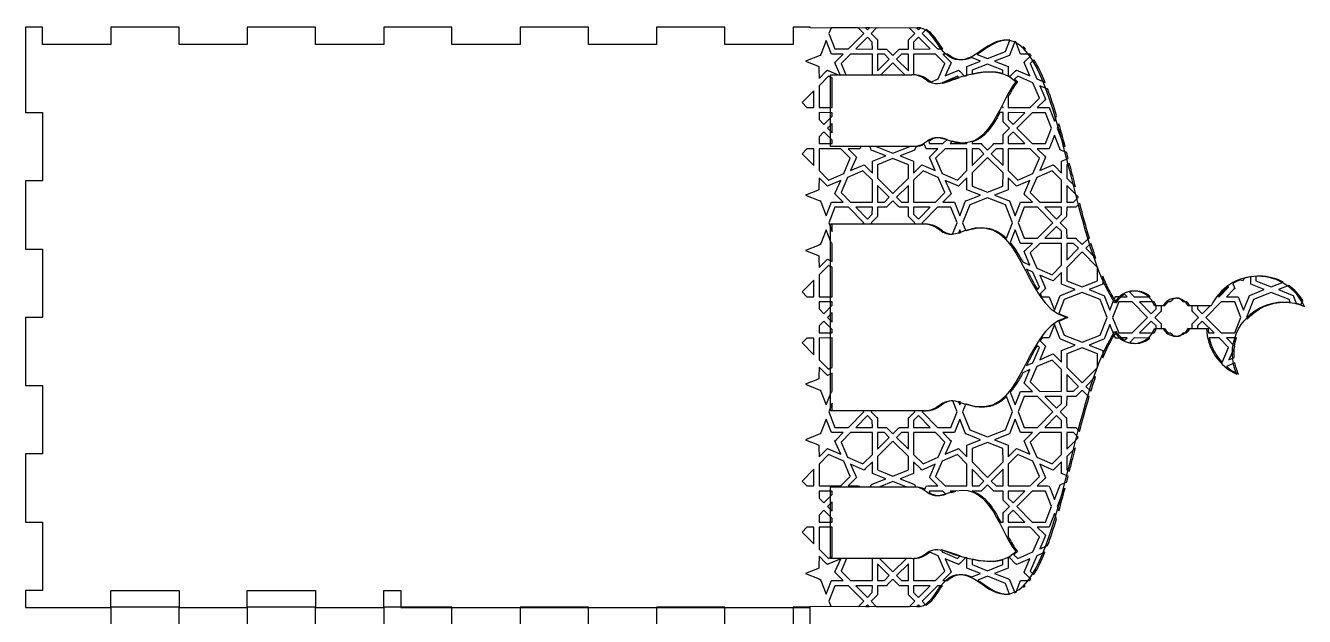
# Model space of a CAD drawing. Extents: x 0 to 1063, y 369 to 1702.
# Drawn here: x 0 to 1063, y 1211 to 1702 of the extents above; entities that cross this region are included whole.
import ezdxf

# ---------------------------------------------------------------- set-up
doc = ezdxf.new("R2010")
doc.units = 0
doc.layers.add('K0108_Printing', color=7, linetype='CONTINUOUS')

msp = doc.modelspace()

# ---------------------------------------------------------------- linework, layer by layer
at = {"layer": 'K0108_Printing', "color": 1}
for points in [[(740.331281, 1700.082057), (652.093284, 1700.186057), (652.093284, 1700.665057), (637.920284, 1700.665057), (637.920284, 1686.492058), (581.227285, 1686.492058), (581.227285, 1700.665057), (524.534287, 1700.665057), (524.534287, 1686.492058), (467.841288, 1686.492058), (467.841288, 1700.665057), (411.14829, 1700.665057), (411.14829, 1686.492058), (354.455291, 1686.492058), (354.455291, 1700.665057), (297.763293, 1700.665057), (297.763293, 1686.492058), (241.070294, 1686.492058), (241.070294, 1700.665057), (184.377295, 1700.665057), (184.377295, 1686.492058), (127.684297, 1686.492058), (127.684297, 1700.665057), (70.991298, 1700.665057), (70.991298, 1686.492058), (14.2983, 1686.492058), (14.2983, 1700.665057), (0.1253, 1700.665057), (0.1253, 1629.799059), (14.2983, 1629.799059), (14.2983, 1573.106061), (0.1253, 1573.106061), (0.1253, 1516.413062), (14.2983, 1516.413062), (14.2983, 1459.720064), (0.1253, 1459.720064), (0.1253, 1403.027065), (14.2983, 1403.027065), (14.2983, 1346.334066), (0.1253, 1346.334066), (0.1253, 1289.641068), (14.2983, 1289.641068), (14.2983, 1232.948069), (0.1253, 1232.948069), (0.1253, 1218.77507), (70.991298, 1218.77507), (70.991298, 1232.948069), (127.684297, 1232.948069), (127.684297, 1218.77507), (184.377295, 1218.77507), (184.377295, 1232.948069), (241.070294, 1232.948069), (241.070294, 1218.77507), (297.763293, 1218.77507), (297.763293, 1232.948069), (311.936292, 1232.948069), (311.936292, 1218.77507)], [(736.476282, 1601.72106), (669.148283, 1601.72106), (669.148283, 1661.319058), (736.476282, 1661.319058)], [(745.771281, 1381.955065), (669.148283, 1381.955065), (669.148283, 1537.502062), (745.771281, 1537.502062)], [(945.327276, 1469.256063), (938.210277, 1469.256063)], [(985.444275, 1469.256063), (966.310276, 1469.256063)], [(864.664278, 1459.994064), (864.664278, 1459.298064)], [(938.216277, 1450.450064), (945.319276, 1450.450064)], [(966.319276, 1450.450064), (981.521275, 1450.450064)], [(736.476282, 1259.313069), (669.148283, 1259.313069), (669.148283, 1318.911067), (736.476282, 1318.911067)], [(127.683997, 1204.89997), (127.683997, 1219.07297), (70.990998, 1219.07297), (70.990998, 1204.89997)], [(241.069994, 1204.89997), (241.069994, 1219.07297), (184.376995, 1219.07297), (184.376995, 1204.89997)], [(354.455991, 1204.89997), (354.455991, 1219.07297), (297.762993, 1219.07297), (297.762993, 1204.89997)], [(311.936292, 1218.77507), (652.093284, 1218.77507), (652.093284, 1219.71907), (741.756281, 1219.46907)], [(467.841988, 1204.89997), (467.841988, 1219.07297), (411.14899, 1219.07297), (411.14899, 1204.89997)], [(581.226985, 1204.89997), (581.226985, 1219.07297), (524.533987, 1219.07297), (524.533987, 1204.89997)], [(652.093984, 1204.89997), (652.093984, 1219.07297), (637.919984, 1219.07297), (637.919984, 1204.89997)]]:
    msp.add_lwpolyline(points, dxfattribs=at)
at = {"layer": 'K0108_Printing', "color": 4}
for points in [[(672.743283, 1682.698358), (683.891283, 1682.682358), (696.679283, 1695.512358), (692.066283, 1700.141357), (669.519283, 1700.167357), (667.679283, 1695.512358)], [(703.783882, 1682.652158), (703.774882, 1688.400158), (699.715883, 1692.470158), (689.948883, 1682.673158)], [(701.285482, 1700.129957), (698.143483, 1700.133957), (699.715483, 1698.555958)], [(707.440682, 1690.806458), (708.064682, 1690.182458), (708.064682, 1689.290458), (708.075682, 1682.647458), (714.716682, 1682.636458), (715.608682, 1682.636458), (716.232682, 1682.014458), (720.940682, 1677.320458), (725.648682, 1682.014458), (726.268682, 1682.636458), (727.159682, 1682.636458), (733.805682, 1682.647458), (733.816682, 1689.290458), (733.816682, 1690.182458), (734.440682, 1690.806458), (739.132682, 1695.512458), (734.569682, 1700.090457), (707.343682, 1700.122457), (702.748682, 1695.512458)], [(742.164981, 1692.470658), (738.106982, 1688.400658), (738.096982, 1682.652658), (751.932981, 1682.673658)], [(673.275483, 1670.120458), (672.697483, 1671.456458), (673.723483, 1672.485458), (679.617483, 1678.397458), (671.274483, 1678.408458), (669.808483, 1678.411458), (669.271483, 1679.765458), (665.361483, 1689.655458), (660.845483, 1678.221458), (660.498483, 1677.352458), (659.634484, 1677.010458), (648.202484, 1672.491458), (658.090484, 1668.583458), (659.444484, 1668.049458), (659.444484, 1666.579458), (659.458484, 1658.238459), (665.370483, 1664.131458), (666.401483, 1665.158458), (667.732483, 1664.580458), (675.254483, 1661.318458), (677.089483, 1661.318458)], [(703.786282, 1678.362758), (685.675283, 1678.387758), (677.791283, 1670.482758), (681.765283, 1661.318758), (703.812282, 1661.318758)], [(717.896982, 1674.287958), (713.823982, 1678.345958), (708.078982, 1678.355958), (708.101982, 1664.519958)], [(720.940382, 1671.255158), (710.975382, 1661.319158), (730.907382, 1661.319158)], [(733.779982, 1664.520358), (733.797982, 1678.355358), (728.052982, 1678.346358), (723.984982, 1674.288358)], [(667.372283, 1660.061858), (659.465284, 1652.177859), (659.493284, 1634.066859), (670.528283, 1634.049859), (670.528283, 1658.693859)], [(775.831381, 1658.743759)], [(812.35748, 1662.548558)], [(645.387284, 1638.139259), (649.455284, 1634.081259), (655.201284, 1634.073259), (655.182284, 1647.906259)], [(750.155081, 1657.095759)], [(816.67878, 1642.906559)], [(659.500384, 1629.774859), (659.509384, 1624.028859), (663.567383, 1619.95686), (670.528383, 1626.937859), (670.528383, 1629.757859)], [(816.69438, 1629.774859), (816.70438, 1624.028859), (820.762379, 1619.95686), (830.530379, 1629.753859)], [(847.734879, 1604.10096), (852.798879, 1616.91496), (847.734879, 1629.727959), (836.587879, 1629.744959), (823.799879, 1616.91496), (836.587879, 1604.08496)], [(666.604683, 1616.91476), (670.527683, 1612.97876), (670.527683, 1620.850759)], [(663.567583, 1613.87326), (659.509584, 1609.80126), (659.500584, 1604.05526), (670.527583, 1604.07126), (670.527583, 1606.89126)], [(750.625681, 1605.91026)], [(770.481581, 1606.01726)], [(786.67118, 1605.36326)], [(820.762479, 1613.87326), (816.70348, 1609.80126), (816.69448, 1604.05526), (830.529479, 1604.07526)], [(649.455284, 1599.74896), (645.387284, 1595.69096), (655.182284, 1585.92296), (655.201284, 1599.75596)], [(680.012183, 1579.245461), (685.488183, 1591.88546), (677.609183, 1599.79046), (659.493184, 1599.76546), (659.465184, 1581.65146), (667.372183, 1573.767461)], [(694.012383, 1601.16576), (693.475383, 1599.81376), (692.006383, 1599.81176), (683.666383, 1599.79976), (689.560383, 1593.88776), (690.586383, 1592.85876), (690.008383, 1591.52276), (685.765383, 1581.74176), (695.546383, 1585.98076), (696.887383, 1586.55876), (697.913383, 1585.53476), (703.826382, 1579.640761), (703.839382, 1587.98176), (703.839382, 1589.44976), (705.194382, 1589.98376), (715.081382, 1593.89476), (703.650382, 1598.41276), (702.780382, 1598.75476), (702.438382, 1599.62376), (701.609382, 1601.72076), (694.231383, 1601.72076)], [(720.940382, 1596.21036), (734.888382, 1601.72136), (706.993382, 1601.72136)], [(774.509381, 1573.767861), (782.41138, 1581.64686), (782.38338, 1599.76486), (764.272381, 1599.78986), (756.393381, 1591.88586), (761.868381, 1579.245861)], [(796.49438, 1595.69056), (792.42638, 1599.74856), (786.68038, 1599.75556), (786.69938, 1585.92356)], [(812.37738, 1585.92306), (812.40038, 1599.75606), (806.65038, 1599.74906), (802.58238, 1595.69006)], [(824.567079, 1573.767861), (837.207079, 1579.245861), (842.683079, 1591.88586), (834.803079, 1599.78986), (816.69208, 1599.76486), (816.66508, 1581.64686)], [(720.940382, 1562.574161), (733.770382, 1575.367161), (733.757382, 1586.51416), (720.940382, 1591.57816), (708.124382, 1586.51416), (708.108382, 1575.369161)], [(812.35438, 1568.717461), (812.36738, 1579.867461), (799.53738, 1592.65746), (786.71038, 1579.867461), (786.72738, 1568.717461), (799.53738, 1563.653461)], [(669.807983, 1555.418561), (671.273983, 1555.420561), (679.617983, 1555.432561), (673.722983, 1561.344561), (672.696983, 1562.373561), (673.274983, 1563.709561), (677.513983, 1573.490561), (667.732983, 1569.249561), (666.401983, 1568.671561), (665.370983, 1569.697561), (659.457984, 1575.591561), (659.444984, 1567.249561), (659.444984, 1565.782561), (658.089984, 1565.246561), (648.201984, 1561.337561), (659.633984, 1556.819561), (660.498983, 1556.474561), (660.844983, 1555.607561), (665.360983, 1544.174561), (669.271983, 1554.064561)], [(677.791283, 1563.346161), (685.675283, 1555.441161), (703.786282, 1555.467161), (703.814282, 1573.585161), (695.912283, 1581.46416), (683.271283, 1575.984161)], [(738.090582, 1555.467161), (756.206581, 1555.441161), (764.085581, 1563.346161), (758.609581, 1575.984161), (745.969581, 1581.46416), (738.067582, 1573.585161)], [(781.03608, 1555.607861), (781.37808, 1556.474861), (782.24808, 1556.819861), (793.67908, 1561.337861), (783.79208, 1565.245861), (782.43708, 1565.781861), (782.43708, 1567.249861), (782.42308, 1575.591861), (776.511081, 1569.697861), (775.484081, 1568.670861), (774.149081, 1569.248861), (764.367081, 1573.489861), (768.606081, 1563.708861), (769.184081, 1562.373861), (768.158081, 1561.344861), (762.264081, 1555.432861), (770.608081, 1555.420861), (772.073081, 1555.418861), (772.609081, 1554.063861), (776.515081, 1544.173861)], [(829.891979, 1562.373361), (830.469979, 1563.709361), (834.712979, 1573.490361), (824.931979, 1569.249361), (823.595979, 1568.671361), (822.564979, 1569.697361), (816.65298, 1575.591361), (816.63898, 1567.250361), (816.63898, 1565.782361), (815.28498, 1565.246361), (805.39698, 1561.337361), (816.82898, 1556.819361), (817.69798, 1556.475361), (818.03998, 1555.607361), (822.560979, 1544.174361), (826.466979, 1554.064361), (827.002979, 1555.418361), (828.472979, 1555.421361), (836.811979, 1555.432361), (830.917979, 1561.344361)], [(834.990779, 1563.346161), (842.869779, 1555.441161), (860.985778, 1555.467161), (861.013778, 1573.580161), (853.106779, 1581.46416), (840.465779, 1575.984161)], [(708.078582, 1555.476261), (713.824582, 1555.483261), (717.896582, 1559.542261), (708.101582, 1569.309261)], [(733.798282, 1555.476261), (733.780282, 1569.309261), (723.984282, 1559.542261), (728.052282, 1555.483261)], [(739.135082, 1538.317262), (734.441082, 1543.025261), (733.817082, 1543.647261), (733.817082, 1544.539261), (733.805082, 1551.184261), (727.160082, 1551.193261), (726.268082, 1551.193261), (725.649082, 1551.815261), (720.940082, 1556.512261), (716.233082, 1551.815261), (715.608082, 1551.193261), (714.717082, 1551.193261), (708.076082, 1551.184261), (708.064082, 1544.539261), (708.064082, 1543.647261), (707.441082, 1543.025261), (702.747082, 1538.317262), (703.559082, 1537.502262), (738.322082, 1537.502262)], [(695.868383, 1537.501962), (696.681383, 1538.316962), (683.888383, 1551.146961), (672.743383, 1551.130961), (667.679383, 1538.314962), (670.527383, 1531.107962), (670.527383, 1537.501962)], [(703.775082, 1545.431461), (703.784082, 1551.177461), (689.949083, 1551.156461), (699.716083, 1541.359461)], [(742.164981, 1541.359061), (751.932981, 1551.156061), (738.096982, 1551.177061), (738.106982, 1545.431061)], [(829.937979, 1551.131061), (824.873979, 1538.315062), (829.937979, 1525.504062), (841.085979, 1525.488062), (853.877979, 1538.317062), (841.082979, 1551.147061)], [(856.910579, 1541.359061), (860.968578, 1545.431061), (860.978578, 1551.177061), (847.143579, 1551.156061)], [(669.807983, 1521.216062), (669.271983, 1522.568062), (665.360983, 1532.458062), (660.844983, 1521.027062), (660.498983, 1520.158062), (659.633984, 1519.816062), (648.197984, 1515.295062), (658.089984, 1511.386062), (659.444984, 1510.852062), (659.444984, 1509.385062), (659.457984, 1501.041062), (665.370983, 1506.937062), (666.401983, 1507.961062), (667.732983, 1507.383062), (670.527983, 1506.172062), (670.527983, 1521.215062)], [(761.148781, 1532.301262)], [(860.978578, 1525.457362), (860.968578, 1531.203362), (856.910579, 1535.273362), (847.143579, 1525.478362)], [(815.14468, 1525.414762)], [(840.465979, 1500.648062), (853.106979, 1495.170063), (861.013978, 1503.054062), (860.985978, 1521.165062), (842.869979, 1521.193062), (834.990979, 1513.288062)], [(875.095778, 1517.090762), (871.023778, 1521.151762), (865.277778, 1521.158762), (865.296778, 1507.322762)], [(865.324278, 1490.120063), (878.137278, 1485.054063), (890.951278, 1490.118063), (890.965278, 1501.267062), (878.135278, 1514.060062), (865.307278, 1501.270062)], [(667.372283, 1502.864662), (659.465284, 1494.980663), (659.493284, 1476.869663), (670.528283, 1476.854663), (670.528283, 1501.496662)], [(645.387284, 1480.944563), (649.455284, 1476.885563), (655.201284, 1476.876563), (655.182284, 1490.711563)], [(659.500384, 1472.579763), (659.509384, 1466.831763), (663.567383, 1462.761763), (670.527383, 1469.741763), (670.527383, 1472.561763)], [(908.535477, 1446.903764), (919.683477, 1446.885764), (932.478477, 1459.717764), (919.683477, 1472.549763), (908.535477, 1472.531763), (903.471477, 1459.717764)], [(977.961576, 1462.761763), (984.437575, 1469.256763), (973.896576, 1469.256763), (973.898576, 1466.831763)], [(993.782475, 1446.885464), (1004.929475, 1446.903464), (1009.998475, 1459.717464), (1004.929475, 1472.531463), (993.782475, 1472.549463), (980.991475, 1459.717464)], [(663.567583, 1456.676064), (659.509584, 1452.603064), (659.500584, 1446.858064), (670.527583, 1446.872064), (670.527583, 1449.692064)], [(666.602283, 1459.717464), (670.528283, 1455.779464), (670.528283, 1463.655463)], [(649.455284, 1442.554164), (645.387284, 1438.491164), (655.182284, 1428.723164), (655.201284, 1442.559164)], [(659.493284, 1442.567664), (659.465284, 1424.451664), (667.372283, 1416.570665), (670.528283, 1417.938665), (670.528283, 1442.581664)], [(1004.657275, 1434.925264)], [(853.106779, 1424.267264), (840.465779, 1418.789265), (834.990779, 1406.151265), (842.869779, 1398.242265), (860.985778, 1398.270265), (861.013778, 1416.381265)], [(865.307578, 1418.165265), (878.135578, 1405.379265), (890.965578, 1418.170265), (890.951578, 1429.315264), (878.137578, 1434.381264), (865.324578, 1429.315264)], [(667.732683, 1412.054565), (666.401683, 1411.472565), (665.370683, 1412.498565), (659.458684, 1418.396565), (659.444684, 1410.053565), (659.444684, 1408.583565), (658.089684, 1408.050565), (648.197684, 1404.140565), (659.633684, 1399.624565), (660.498683, 1399.277565), (660.845683, 1398.408565), (665.361683, 1386.976565), (669.271683, 1396.869565), (669.807683, 1398.219565), (670.527683, 1398.221565), (670.527683, 1413.265565)], [(865.277278, 1398.279465), (871.023278, 1398.283465), (875.095278, 1402.346465), (865.296278, 1412.114465)], [(1008.054875, 1412.562465)], [(829.937979, 1393.933765), (824.873979, 1381.120765), (829.937979, 1368.306766), (841.085979, 1368.287766), (853.880979, 1381.120765), (841.085979, 1393.947765)], [(856.910579, 1384.161565), (860.968578, 1388.234565), (860.978578, 1393.979565), (847.143579, 1393.956565)], [(683.890883, 1368.288166), (696.680883, 1381.120165), (695.848883, 1381.955165), (670.527883, 1381.955165), (670.527883, 1388.328165), (667.679883, 1381.120165), (672.742883, 1368.306166)], [(702.746582, 1381.120565), (707.440582, 1376.414566), (708.064582, 1375.790566), (708.064582, 1374.898566), (708.076582, 1368.250566), (714.716582, 1368.241566), (715.608582, 1368.241566), (716.232582, 1367.617566), (720.940582, 1362.925566), (725.648582, 1367.617566), (726.268582, 1368.241566), (727.160582, 1368.241566), (733.805582, 1368.250566), (733.816582, 1374.898566), (733.816582, 1375.790566), (734.440582, 1376.414566), (739.134582, 1381.120565), (738.302582, 1381.954565), (703.578582, 1381.954565)], [(761.148781, 1386.737265)], [(782.06118, 1387.573965)], [(666.401883, 1350.763966), (667.732883, 1350.185966), (677.514883, 1345.946966), (673.275883, 1355.727966), (672.696883, 1357.063966), (673.722883, 1358.089966), (679.617883, 1364.002966), (671.273883, 1364.015966), (669.807883, 1364.015966), (669.271883, 1365.370966), (665.361883, 1375.263966), (660.845883, 1363.826966), (660.498883, 1362.957966), (659.633884, 1362.615966), (648.202884, 1358.099966), (658.089884, 1354.188966), (659.444884, 1353.652966), (659.444884, 1352.187966), (659.457884, 1343.842966), (665.370883, 1349.741966)], [(689.949183, 1368.278666), (703.784182, 1368.260666), (703.775182, 1374.005666), (699.716183, 1378.078666)], [(738.106482, 1374.005966), (738.096482, 1368.259966), (751.932481, 1368.278966), (742.164481, 1378.078966)], [(762.263981, 1364.002866), (768.157981, 1358.089866), (769.183981, 1357.063866), (768.605981, 1355.728866), (764.366981, 1345.946866), (774.148981, 1350.185866), (775.484981, 1350.763866), (776.510981, 1349.741866), (782.42298, 1343.843866), (782.43698, 1352.187866), (782.43698, 1353.652866), (783.79198, 1354.188866), (793.67898, 1358.099866), (782.24798, 1362.616866), (781.37798, 1362.958866), (781.03598, 1363.826866), (776.514981, 1375.263866), (772.608981, 1365.370866), (772.072981, 1364.016866), (770.607981, 1364.016866)], [(818.03958, 1363.827066), (817.69758, 1362.958066), (816.82858, 1362.616066), (805.39758, 1358.100066), (815.28458, 1354.189066), (816.63958, 1353.653066), (816.63958, 1352.188066), (816.65258, 1343.843066), (822.564579, 1349.742066), (823.595579, 1350.764066), (824.932579, 1350.186066), (834.713579, 1345.947066), (830.470579, 1355.728066), (829.891579, 1357.064066), (830.917579, 1358.090066), (836.811579, 1364.003066), (828.472579, 1364.016066), (827.002579, 1364.016066), (826.466579, 1365.371066), (822.560579, 1375.263066)], [(860.978578, 1368.260366), (860.968578, 1374.006366), (856.910579, 1378.078366), (847.143579, 1368.278366)], [(703.786282, 1363.970266), (685.675283, 1363.993266), (677.791283, 1356.089266), (683.273283, 1343.450266), (695.912283, 1337.973267), (703.814282, 1345.849266)], [(708.078582, 1363.961466), (708.101582, 1350.126466), (717.896582, 1359.893466), (713.824582, 1363.951466)], [(733.798282, 1363.961466), (728.052282, 1363.951466), (723.984282, 1359.893466), (733.780282, 1350.126466)], [(764.085581, 1356.088866), (756.206581, 1363.993866), (738.090582, 1363.969866), (738.067582, 1345.849866), (745.969581, 1337.972867), (758.607581, 1343.450866)], [(840.468379, 1343.450566), (853.106379, 1337.972567), (861.013378, 1345.854566), (860.985378, 1363.970566), (842.870379, 1363.993566), (834.990379, 1356.088566)], [(720.940382, 1356.861266), (708.108382, 1344.065266), (708.124382, 1332.921267), (720.940382, 1327.858267), (733.757382, 1332.921267), (733.770382, 1344.070266)], [(786.71018, 1339.567967), (799.53818, 1326.777967), (812.36818, 1339.572967), (812.35418, 1350.717966), (799.53818, 1355.783966), (786.72718, 1350.717966)], [(680.012183, 1340.187566), (667.372183, 1345.669566), (659.465184, 1337.783567), (659.493184, 1319.672567), (677.609183, 1319.644567), (685.488183, 1327.549567)], [(702.438682, 1319.810967), (702.780682, 1320.679967), (703.649682, 1321.021967), (715.081682, 1325.542967), (705.194682, 1329.453967), (703.839682, 1329.985967), (703.839682, 1331.454967), (703.825682, 1339.794967), (697.913683, 1333.900967), (696.886683, 1332.873967), (695.546683, 1333.456967), (685.764683, 1337.695967), (690.008683, 1327.913967), (690.586683, 1326.578967), (689.559683, 1325.547967), (683.666683, 1319.634967), (692.006683, 1319.625967), (693.475683, 1319.621967), (693.757683, 1318.910967), (702.082682, 1318.910967)], [(774.509381, 1345.669866), (761.868381, 1340.187866), (756.393381, 1327.548867), (764.272381, 1319.644867), (782.38338, 1319.672867), (782.41138, 1337.788867)], [(824.567079, 1345.669866), (816.66508, 1337.788867), (816.69208, 1319.672867), (834.803079, 1319.644867), (842.683079, 1327.548867), (837.207079, 1340.187866)], [(645.387284, 1323.745367), (649.455284, 1319.686367), (655.201284, 1319.682367), (655.182284, 1333.512367)], [(786.69898, 1333.512067), (786.68098, 1319.682067), (792.42598, 1319.686067), (796.49398, 1323.745067)], [(802.58198, 1323.745367), (806.64998, 1319.686367), (812.39998, 1319.682367), (812.37698, 1333.512367)], [(720.940382, 1323.227467), (710.020382, 1318.910467), (731.860382, 1318.910467)], [(659.500384, 1315.382667), (659.509384, 1309.636667), (663.567383, 1305.564667), (670.528383, 1312.544667), (670.528383, 1315.364667)], [(764.982281, 1312.848767)], [(820.762479, 1305.564267), (830.529479, 1315.359267), (816.69448, 1315.382267), (816.70348, 1309.637267)], [(836.588179, 1289.690768), (847.735179, 1289.708768), (852.799179, 1302.522767), (847.735179, 1315.336767), (836.588179, 1315.349767), (823.797179, 1302.522767)], [(663.567583, 1299.481268), (659.509584, 1295.408268), (659.500584, 1289.663268), (670.527583, 1289.677268), (670.527583, 1292.497268)], [(666.602283, 1302.522267), (670.528283, 1298.584268), (670.528283, 1306.459267)], [(816.70388, 1295.408568), (816.69388, 1289.662568), (830.529879, 1289.681568), (820.762879, 1299.481568)], [(810.45808, 1289.650868)], [(649.455284, 1285.354668), (645.387284, 1281.296668), (655.182284, 1271.528668), (655.201284, 1285.363668)], [(659.493284, 1285.368168), (659.465284, 1267.257168), (667.372283, 1259.376169), (670.528283, 1260.743168), (670.528283, 1285.385168)], [(761.152281, 1266.511568)], [(669.807983, 1241.024269), (671.273983, 1241.024269), (679.617983, 1241.038269), (673.722983, 1246.950269), (672.696983, 1247.981269), (673.274983, 1249.317269), (677.513983, 1259.098269), (667.732983, 1254.855269), (666.401983, 1254.276269), (665.370983, 1255.303269), (659.457984, 1261.197268), (659.444984, 1252.857269), (659.444984, 1251.388269), (658.089984, 1250.851269), (648.201984, 1246.945269), (659.633984, 1242.425269), (660.498983, 1242.083269), (660.844983, 1241.213269), (665.360983, 1229.782269), (669.271983, 1239.669269)], [(677.791283, 1248.951869), (685.675283, 1241.046869), (703.786282, 1241.074869), (703.814282, 1259.190869), (703.691282, 1259.312869), (682.284283, 1259.312869)], [(717.896982, 1245.147169), (708.101982, 1254.914169), (708.078982, 1241.080169), (713.823982, 1241.089169)], [(720.940382, 1248.180269), (732.108382, 1259.313269), (709.775382, 1259.313269)], [(728.052682, 1241.088669), (733.798682, 1241.079669), (733.779682, 1254.914669), (723.984682, 1245.146669)], [(738.155682, 1259.279069)], [(786.72008, 1258.863269)], [(821.373279, 1262.559168)], [(683.890883, 1236.752669), (672.742883, 1236.738669), (667.679883, 1223.924669), (669.358883, 1219.67467), (692.379883, 1219.61067), (696.680883, 1223.924669)], [(699.715883, 1226.966869), (703.774882, 1231.034869), (703.783882, 1236.784869), (689.948883, 1236.761869)], [(734.440982, 1228.630969), (733.816982, 1229.254969), (733.816982, 1230.146969), (733.805982, 1236.789969), (727.159982, 1236.799969), (726.267982, 1236.799969), (725.648982, 1237.422969), (720.939982, 1242.114969), (716.232982, 1237.422969), (715.607982, 1236.799969), (714.716982, 1236.799969), (708.075982, 1236.789969), (708.063982, 1230.146969), (708.063982, 1229.254969), (707.440982, 1228.630969), (702.746982, 1223.924969), (707.086982, 1219.56997), (734.717982, 1219.49297), (739.134982, 1223.924969)], [(742.164981, 1226.966869), (751.932981, 1236.761869), (738.096982, 1236.784869), (738.106982, 1231.034869)], [(698.430183, 1219.59387), (701.009182, 1219.58687), (699.716183, 1220.883869)]]:
    msp.add_lwpolyline(points, close=True, dxfattribs=at)
for points in [[(741.711081, 1700.082257), (740.642081, 1700.084257), (742.165081, 1698.556258), (743.885081, 1700.281257)], [(748.530781, 1698.851458), (745.201781, 1695.512458), (757.990781, 1682.682458)], [(814.37878, 1680.671458), (818.02678, 1689.905458)], [(757.990781, 1682.682458), (762.325781, 1682.688458)], [(791.02678, 1678.170458), (799.53778, 1674.807458), (814.37878, 1680.671458)], [(822.247479, 1688.862358), (818.03948, 1678.221358), (817.69748, 1677.352358)], [(834.826479, 1678.400358), (828.472479, 1678.408358), (827.002479, 1678.411358), (826.466479, 1679.765358), (822.990479, 1688.568358)], [(829.215579, 1684.527658), (829.937579, 1682.698658), (831.147579, 1682.696658)], [(752.814081, 1655.332759), (758.610081, 1657.845759), (764.086081, 1670.482758), (756.206081, 1678.387758), (738.091082, 1678.362758), (738.069082, 1661.344758)], [(766.334581, 1678.402958), (762.263581, 1678.396958), (768.157581, 1672.484958)], [(768.157581, 1672.484958), (769.183581, 1671.455958), (768.606581, 1670.119958), (764.367581, 1660.338958), (774.148581, 1664.579958), (775.484581, 1665.157958), (776.510581, 1664.131958), (780.50358, 1660.150958)], [(782.42658, 1660.685958), (782.43658, 1666.578958), (782.43658, 1668.049958), (783.79158, 1668.583958), (793.67958, 1672.491958), (786.05658, 1675.504958)], [(812.35748, 1662.548558), (812.35448, 1665.111558), (799.53748, 1670.176558), (786.72648, 1665.111558), (786.72148, 1661.769558)], [(817.69748, 1677.352358), (816.82848, 1677.010358), (805.39748, 1672.491358), (815.28448, 1668.583358), (816.63948, 1668.049358), (816.63948, 1666.579358), (816.64848, 1660.948358)], [(818.43448, 1660.013358), (822.564479, 1664.132358), (823.595479, 1665.158358), (824.932479, 1664.580358), (834.713479, 1660.339358), (830.470479, 1670.120358), (829.891479, 1671.456358), (830.918479, 1672.485358), (835.673479, 1677.255358)], [(838.111979, 1673.614258), (834.990979, 1670.483258), (840.465979, 1657.845259)], [(775.831381, 1658.743759), (774.509381, 1660.061758), (761.868381, 1654.581759), (761.710381, 1654.216759)], [(816.67878, 1642.906559), (816.69178, 1634.066559), (834.801779, 1634.038559), (842.682779, 1641.943559), (837.206779, 1654.581559), (824.566779, 1660.061558), (822.047779, 1657.549559)], [(840.465979, 1657.845259), (847.396979, 1654.840259)], [(849.591579, 1649.215759), (842.964579, 1652.087759), (847.203579, 1642.306759)], [(847.203579, 1642.306759), (847.781579, 1640.970759), (846.754579, 1639.941759), (840.861579, 1634.029759), (849.204579, 1634.018759), (850.670579, 1634.015759), (851.206579, 1632.663759), (855.112579, 1622.771759), (856.894579, 1627.277759)], [(786.67118, 1605.36326), (786.67318, 1604.04826), (793.31818, 1604.03826), (794.21018, 1604.03626), (794.83018, 1603.41426), (799.53818, 1598.72326), (804.24618, 1603.41426), (804.87018, 1604.03626), (805.76218, 1604.03826), (812.40318, 1604.04826), (812.41418, 1610.69326), (812.41418, 1611.58226), (813.03818, 1612.20726), (817.73018, 1616.91526), (813.03818, 1621.623259), (812.41418, 1622.244259), (812.41418, 1623.137259), (812.40318, 1629.781259), (809.81918, 1629.785259)], [(812.07948, 1634.073659), (812.40048, 1634.073659)], [(812.40048, 1634.073659), (812.39948, 1634.690659)], [(858.868279, 1620.553059), (857.431279, 1616.91506), (863.294278, 1602.07406)], [(750.625681, 1605.91026), (751.340681, 1604.10126), (762.488681, 1604.08526), (765.892681, 1607.50126)], [(770.481581, 1606.01726), (768.545581, 1604.07526), (782.38158, 1604.05526), (782.38058, 1604.55626)], [(859.980279, 1598.75506), (859.633279, 1599.62406), (855.113279, 1611.05606), (851.206279, 1601.16606), (850.670279, 1599.81406), (849.205279, 1599.81106), (840.861279, 1599.80006), (846.755279, 1593.88706), (847.781279, 1592.85906), (847.203279, 1591.52306), (842.964279, 1581.74206), (852.745279, 1585.98106), (854.082279, 1586.55906), (855.108279, 1585.53406), (861.020278, 1579.641061), (861.034278, 1587.98206), (861.034278, 1589.45006), (862.388278, 1589.98406), (866.628278, 1591.66106)], [(739.442082, 1599.62406), (739.100082, 1598.75506), (738.231082, 1598.41306), (726.797082, 1593.89406), (726.800082, 1593.89406), (726.797082, 1593.89206), (736.687082, 1589.98406), (738.042082, 1589.45006), (738.042082, 1587.98206), (738.055082, 1579.641061), (743.968081, 1585.53406), (744.998081, 1586.55906), (746.330081, 1585.98106), (756.111081, 1581.74206), (751.873081, 1591.52306), (751.294081, 1592.85906), (752.321081, 1593.88706), (758.215081, 1599.80006), (749.871081, 1599.81106), (748.405081, 1599.81406), (747.869081, 1601.16606), (746.948081, 1603.49506)], [(740.223081, 1601.60106), (739.442082, 1599.62406)], [(865.348278, 1596.63306), (860.845278, 1598.41306), (859.980279, 1598.75506)], [(863.294278, 1602.07406), (864.001278, 1601.79506)], [(867.702578, 1587.45386), (865.324578, 1586.51486), (865.307578, 1575.364861)], [(865.307578, 1575.364861), (872.606578, 1568.086861)], [(865.296378, 1569.309361), (865.277378, 1555.476361), (871.023378, 1555.483361), (874.853378, 1559.300361)], [(874.686378, 1559.950361), (865.296378, 1569.311361), (865.296378, 1569.309361)], [(815.14468, 1525.414762), (820.242679, 1538.314762), (814.37868, 1553.158761), (799.53768, 1559.021761), (784.69768, 1553.158761), (778.833681, 1538.314762), (781.47268, 1531.636762)], [(876.101978, 1554.483461), (873.427978, 1551.815461), (872.807978, 1551.193461)], [(770.471781, 1528.878262), (774.201781, 1538.315262), (769.137781, 1551.131261), (757.992781, 1551.147261), (745.199781, 1538.317262), (746.012781, 1537.502262), (747.150781, 1537.502262)], [(872.807978, 1551.193461), (871.915978, 1551.193461), (865.270978, 1551.184461), (865.258978, 1544.539461), (865.258978, 1543.647461), (864.634978, 1543.025461), (859.940979, 1538.317462), (864.634978, 1533.609462), (865.258978, 1532.985462), (865.258978, 1532.095462), (865.270978, 1525.450462), (871.915978, 1525.441462), (872.807978, 1525.438462), (873.427978, 1524.817462), (878.134978, 1520.123462), (882.843978, 1524.817462), (883.466978, 1525.438462), (884.162978, 1525.440462)], [(776.515481, 1532.458362), (775.375481, 1529.572362)], [(777.417481, 1530.176362), (776.515481, 1532.458362)], [(834.713279, 1503.144262), (830.470279, 1512.925262), (829.892279, 1514.259262), (830.918279, 1515.290262), (836.811279, 1521.202262), (828.473279, 1521.214262), (827.003279, 1521.216262), (826.466279, 1522.568262), (822.561279, 1532.458262), (818.37328, 1521.869262)], [(885.471378, 1521.151762), (885.247378, 1521.151762), (881.179378, 1517.090762)], [(881.179378, 1517.090762), (889.554378, 1508.739762)], [(828.720279, 1505.742262), (834.713279, 1503.144262)], [(842.682979, 1484.746463), (837.206979, 1497.386463), (831.909979, 1499.682463)], [(849.204979, 1476.821263), (850.669979, 1476.819263), (851.205979, 1475.466263), (855.112979, 1465.576263), (859.633979, 1477.008263), (859.979979, 1477.877263), (860.844978, 1478.221263), (872.276978, 1482.740263), (862.387978, 1486.649263), (861.033978, 1487.182263), (861.033978, 1488.652263), (861.019978, 1496.994263), (855.107979, 1491.100263), (854.081979, 1490.074263), (852.745979, 1490.654263), (842.964979, 1494.890263), (847.203979, 1485.111263), (847.780979, 1483.773263), (846.754979, 1482.745263), (843.224979, 1479.205263)], [(895.247078, 1493.843563), (895.241078, 1488.652563), (895.236078, 1487.182563)], [(1004.975875, 1483.773563), (1003.949875, 1482.744563), (998.055875, 1476.835563), (1006.399875, 1476.821563), (1007.869875, 1476.818563), (1008.400875, 1475.466563), (1012.311875, 1465.576563), (1016.827875, 1477.008563), (1017.174875, 1477.877563), (1018.038875, 1478.221563), (1029.474874, 1482.740563), (1019.582875, 1486.648563), (1018.233875, 1487.182563), (1018.228875, 1488.652563), (1018.220875, 1493.288563)], [(1013.374875, 1492.169563), (1012.302875, 1491.100563), (1011.275875, 1490.074563), (1009.939875, 1490.654563), (1009.533875, 1490.830563)], [(1022.513374, 1493.798763), (1022.518374, 1490.117763), (1035.332374, 1485.053763)], [(1035.332374, 1485.053763), (1045.258374, 1488.978763)], [(840.900979, 1482.959463), (842.682979, 1484.746463)], [(858.781179, 1456.301264), (863.294178, 1444.879264), (878.137178, 1439.012264), (892.976178, 1444.879264), (898.844178, 1459.717264), (892.976178, 1474.558263), (878.137178, 1480.424263), (863.294178, 1474.558263), (858.746179, 1463.046263)], [(895.236078, 1487.182563), (893.882078, 1486.648563), (883.994078, 1482.740563), (895.426078, 1478.221563), (896.295078, 1477.877563), (896.637078, 1477.008563), (901.158077, 1465.576563), (904.824077, 1474.859563)], [(915.409077, 1476.835163), (913.301077, 1478.949163)], [(917.493077, 1480.829863), (921.467077, 1476.843863), (934.692077, 1476.862863)], [(991.362675, 1476.845463), (991.998675, 1476.844463), (999.881675, 1484.746463)], [(999.881675, 1484.746463), (999.674675, 1485.224463)], [(1003.280875, 1487.689563), (1004.397875, 1485.111563), (1004.975875, 1483.773563)], [(1035.332374, 1480.424263), (1020.493374, 1474.558263), (1014.625375, 1459.717264), (1015.198375, 1458.268264)], [(1051.098374, 1472.213263), (1050.170374, 1474.558263), (1035.332374, 1480.424263)], [(1049.849574, 1486.161663), (1041.188574, 1482.740663), (1052.620574, 1478.221663)], [(1052.620574, 1478.221663), (1053.489574, 1477.877663), (1053.831574, 1477.007663), (1056.037574, 1471.429663)], [(844.823979, 1476.828263), (849.204979, 1476.821263)], [(905.600177, 1476.818763), (905.064177, 1475.466763), (904.824177, 1474.858763)], [(910.511177, 1476.826763), (907.070177, 1476.820763), (905.600177, 1476.818763)], [(910.511077, 1476.827163), (915.409077, 1476.835163)], [(938.109077, 1472.577763), (925.740077, 1472.556763), (935.508077, 1462.761763)], [(935.508077, 1462.761763), (939.566077, 1466.831763), (939.570077, 1469.307763)], [(946.707376, 1469.256563), (943.862376, 1469.256563), (943.856376, 1465.939563), (943.856376, 1465.047563)], [(953.960376, 1475.143563), (952.029376, 1473.217563), (951.405376, 1472.595563), (950.512376, 1472.593563), (949.337376, 1472.592563)], [(965.069376, 1472.590563), (962.957376, 1472.593563), (962.064376, 1472.595563), (961.440376, 1473.217563), (959.238376, 1475.413563)], [(967.698376, 1450.449564), (969.603376, 1450.449564), (969.608376, 1453.495564), (969.613376, 1454.387564), (970.232376, 1455.011564), (974.926376, 1459.719564), (970.232376, 1464.425563), (969.613376, 1465.047563), (969.608376, 1465.939563), (969.603376, 1469.256563), (967.690376, 1469.256563)], [(1060.213573, 1470.282663), (1061.570573, 1473.715663)], [(866.043178, 1459.994264), (866.043178, 1459.298264)], [(935.508077, 1456.676064), (925.740077, 1446.876064), (937.968077, 1446.860064)], [(939.570077, 1450.381064), (939.566077, 1452.603064), (935.508077, 1456.676064)], [(943.856376, 1465.047563), (943.236376, 1464.425563), (938.540377, 1459.719564), (943.236376, 1455.011564), (943.856376, 1454.387564), (943.856376, 1453.495564), (943.861376, 1450.449564), (946.698376, 1450.449564)], [(977.961576, 1456.676064), (973.898576, 1452.603064), (973.896576, 1450.450064), (982.900575, 1450.450064)], [(983.132575, 1446.870064), (987.728575, 1446.876064), (977.961576, 1456.676064)], [(843.263379, 1440.193464), (846.755379, 1436.687464), (847.781379, 1435.661464), (847.203379, 1434.325464), (842.964379, 1424.544464), (852.745379, 1428.783464), (854.082379, 1429.361464), (855.108379, 1428.339464), (861.020378, 1422.440464), (861.034378, 1430.785464), (861.034378, 1432.255464), (862.388378, 1432.786464), (872.276378, 1436.697464), (860.845378, 1441.213464), (859.980379, 1441.559464), (859.633379, 1442.429464), (855.122379, 1453.838464)], [(855.095379, 1453.816464), (851.206379, 1443.968464)], [(901.158277, 1453.860964), (896.637278, 1442.428964), (896.295278, 1441.559964), (895.426278, 1441.213964), (883.994278, 1436.696964), (893.882278, 1432.786964), (895.236278, 1432.254964), (895.241278, 1430.784964), (895.246278, 1425.968964)], [(904.732277, 1444.807964), (901.158277, 1453.860964)], [(949.625376, 1446.845564), (950.512376, 1446.844564), (951.405376, 1446.839564), (952.029376, 1446.219564), (953.587376, 1444.665564)], [(959.546376, 1444.331564), (961.440376, 1446.219564), (962.064376, 1446.839564), (962.957376, 1446.844564), (964.782376, 1446.846564)], [(837.206979, 1422.052664), (842.682979, 1434.690664), (840.938979, 1436.439664)], [(851.206379, 1443.968464), (850.670379, 1442.618464), (849.205379, 1442.613464), (844.889379, 1442.609464)], [(904.732177, 1444.807664), (905.064177, 1443.968664), (905.600177, 1442.618664)], [(905.600177, 1442.618664), (907.070177, 1442.613664), (910.795177, 1442.609664)], [(913.461177, 1440.648964), (915.409177, 1442.604964), (910.795177, 1442.609964)], [(934.422377, 1442.573964), (921.467377, 1442.590964), (917.687377, 1438.800964)], [(991.998275, 1442.590764), (983.805275, 1442.580764)], [(994.477275, 1422.222764), (999.881275, 1434.690764), (991.998275, 1442.590764)], [(1006.284675, 1442.613664), (998.055675, 1442.604664), (1003.949675, 1436.687664)], [(1004.657275, 1434.925264), (1004.398275, 1434.326264), (1000.159275, 1424.545264), (1004.509275, 1426.430264)], [(1003.949675, 1436.687664), (1004.776675, 1435.860664)], [(1004.657175, 1434.925164), (1004.976175, 1435.661164), (1004.776175, 1435.861164)], [(822.560979, 1386.976765), (826.466979, 1396.868765), (827.002979, 1398.218765), (828.472979, 1398.223765), (836.811979, 1398.232765), (830.917979, 1404.144765), (829.891979, 1405.175765), (830.469979, 1406.511765), (834.712979, 1416.293765), (828.830979, 1413.743765)], [(832.005979, 1419.796665), (837.206979, 1422.052664)], [(1005.104875, 1422.015464), (997.958875, 1418.918465)], [(889.353478, 1410.497565), (881.179478, 1402.346565), (885.247478, 1398.283565)], [(781.47018, 1387.790965), (778.833181, 1381.120965), (784.69818, 1366.281966), (799.53818, 1360.414966), (814.37918, 1366.281966), (820.242179, 1381.120965), (815.19718, 1393.886965)], [(818.42198, 1397.440765), (822.560979, 1386.976765)], [(882.843578, 1394.617965), (878.135578, 1399.313965), (873.427578, 1394.617965), (872.807578, 1393.997965), (871.915578, 1393.993965), (865.270578, 1393.984965), (865.258578, 1387.341965), (865.258578, 1386.449965), (864.635578, 1385.825965), (859.940579, 1381.120965), (864.635578, 1376.414966), (865.258578, 1375.789966), (865.258578, 1374.897966), (865.270578, 1368.250966), (871.915578, 1368.241966), (872.803578, 1368.241966), (873.427578, 1367.617966), (876.021578, 1365.031966)], [(884.048578, 1393.995965), (883.467578, 1393.997965), (882.843578, 1394.617965)], [(885.247478, 1398.283565), (885.354478, 1398.283565)], [(747.150781, 1381.955265), (746.031781, 1381.955265), (745.199781, 1381.120265), (757.990781, 1368.288266), (769.137781, 1368.306266), (774.201781, 1381.120265), (770.571781, 1390.304265)], [(775.431481, 1389.720765), (776.515481, 1386.976765)], [(776.515481, 1386.976765), (777.388481, 1389.183765)], [(865.277278, 1363.961466), (865.296278, 1350.126466), (874.551278, 1359.351466)], [(874.773278, 1360.214466), (871.023278, 1363.951466), (865.277278, 1363.961466)], [(872.474278, 1351.216966), (865.307278, 1344.069966), (865.324278, 1332.920967)], [(747.869281, 1318.271867), (748.405281, 1319.621867), (749.870281, 1319.626867), (758.215281, 1319.634867), (752.320281, 1325.547867), (751.294281, 1326.578867), (751.872281, 1327.913867), (756.111281, 1337.695867), (746.330281, 1333.456867), (744.998281, 1332.873867), (743.968281, 1333.900867), (738.055282, 1339.794867), (738.042282, 1331.454867), (738.042282, 1329.985867), (736.687282, 1329.453867), (726.797282, 1325.542867), (726.800282, 1325.542867), (726.797282, 1325.537867), (738.231282, 1321.022867), (739.100282, 1320.680867), (739.442282, 1319.810867), (739.744282, 1319.045867)], [(861.034378, 1329.985667), (861.034378, 1331.454667), (861.020378, 1339.794667), (855.108379, 1333.900667), (854.082379, 1332.873667), (852.745379, 1333.456667), (842.964379, 1337.695667), (847.203379, 1327.914667), (847.781379, 1326.578667), (846.755379, 1325.547667), (840.861379, 1319.635667), (849.205379, 1319.626667), (850.670379, 1319.621667), (851.206379, 1318.271667), (855.113379, 1308.379667), (859.633379, 1319.810667), (859.980379, 1320.680667), (860.845378, 1321.022667), (865.238378, 1322.759667)], [(866.540378, 1327.811667), (862.388378, 1329.453667), (861.034378, 1329.985667)], [(865.324278, 1332.920967), (867.613278, 1332.015967)], [(747.338281, 1316.928867), (747.869281, 1318.271867)], [(810.45808, 1289.650868), (812.40308, 1289.653868), (812.41408, 1296.300868), (812.41408, 1297.187868), (813.03808, 1297.812868), (817.73008, 1302.521867), (813.03808, 1307.227867), (812.41408, 1307.852867), (812.41408, 1308.744867), (812.40308, 1315.387867), (805.76208, 1315.396867), (804.87008, 1315.396867), (804.24608, 1316.020867), (799.53808, 1320.716867), (794.83008, 1316.020867), (794.21108, 1315.396867), (793.31808, 1315.396867), (786.67308, 1315.387867), (786.67308, 1315.267867)], [(764.982281, 1312.848767), (762.488281, 1315.349767), (751.340281, 1315.336767), (750.984281, 1314.435767)], [(773.293781, 1315.367567), (768.545781, 1315.359567)], [(768.545781, 1315.359567), (769.575781, 1314.326567)], [(863.889878, 1317.596267), (863.293878, 1317.361267), (857.430879, 1302.522267)], [(856.831379, 1292.317768), (855.112379, 1296.665768), (851.206379, 1286.773768)], [(857.430879, 1302.522267), (858.806879, 1299.039268)], [(851.206379, 1286.773768), (850.670379, 1285.418768), (849.205379, 1285.418768), (840.861379, 1285.405768), (846.755379, 1279.492768), (847.781379, 1278.466768), (847.203379, 1277.130768), (842.964379, 1267.349768), (849.428379, 1270.150768)], [(821.373279, 1262.559168), (824.567279, 1259.376169), (837.204279, 1264.853168), (842.683279, 1277.491168), (834.803279, 1285.396168), (816.69228, 1285.368168), (816.68028, 1277.722168)], [(761.152281, 1266.511568), (761.871281, 1264.853568), (774.509281, 1259.375569), (776.743281, 1261.602568)], [(738.155682, 1259.279069), (738.067682, 1259.191069), (738.090682, 1241.075069), (756.206681, 1241.047069), (764.085681, 1248.952069), (758.609681, 1261.590068), (751.644681, 1264.611068)], [(781.43658, 1260.214368), (776.510581, 1255.303369), (775.484581, 1254.276369), (774.148581, 1254.855369), (764.367581, 1259.098369), (768.606581, 1249.317369), (769.183581, 1247.981369), (768.157581, 1246.950369), (762.263581, 1241.037369), (765.925581, 1241.032369)], [(783.79158, 1250.851369), (782.43658, 1251.388369), (782.43658, 1252.857369), (782.42458, 1259.946369)], [(786.72008, 1258.863269), (786.72708, 1254.323269), (799.53808, 1249.261269), (812.35408, 1254.323269), (812.35908, 1258.084269)], [(816.65098, 1259.684369), (816.63898, 1252.857369), (816.63898, 1251.388369), (815.28498, 1250.851369), (805.39698, 1246.945369), (816.82898, 1242.425369), (817.69798, 1242.083369), (818.03998, 1241.213369), (822.115979, 1230.907369)], [(829.891979, 1247.981369), (830.469979, 1249.317369), (834.712979, 1259.098369), (824.931979, 1254.855369), (823.595979, 1254.276369), (822.564979, 1255.303369), (817.66098, 1260.192368)], [(847.215779, 1264.517868), (840.465779, 1261.589868), (834.990779, 1248.951869)], [(786.42158, 1244.075369), (793.67958, 1246.945369), (783.79158, 1250.851369)], [(799.53778, 1244.630069), (791.35978, 1241.397069)], [(817.88878, 1229.881069), (814.37878, 1238.763069), (799.53778, 1244.630069)], [(835.515979, 1242.337369), (830.917979, 1246.950369), (829.891979, 1247.981369)], [(834.990779, 1248.951869), (837.968779, 1245.964869)], [(762.039581, 1236.747969), (757.990581, 1236.752969), (745.199581, 1223.924969)], [(823.172979, 1231.332369), (826.466979, 1239.669369), (827.002979, 1241.024369), (828.472979, 1241.024369), (834.539979, 1241.034369)], [(830.778479, 1236.740169), (829.938479, 1236.739169), (829.446479, 1235.495169)], [(745.199581, 1223.924969), (748.353581, 1220.760969)], [(743.635981, 1219.40807), (742.164981, 1220.884069), (740.761981, 1219.47607)], [(740.761981, 1219.47607), (743.135981, 1219.46907)]]:
    msp.add_lwpolyline(points, dxfattribs=at)
at = {"layer": 'K0108_Printing', "color": 1}
for points in [[(822.916279, 1655.525059)], [(780.68228, 1531.861062)], [(767.151281, 1313.975067)]]:
    msp.add_lwpolyline(points, close=True, dxfattribs=at)
for points in [[(757.534281, 1687.554058), (748.535281, 1702.113057), (741.805281, 1700.355057), (740.331281, 1700.082057)], [(821.744279, 1688.516058), (814.52528, 1691.703058), (806.40328, 1689.973058), (795.95528, 1682.474058)], [(795.95528, 1682.474058), (785.08128, 1674.699058), (771.545281, 1665.003058), (757.534281, 1687.554058)], [(868.877278, 1577.372061), (856.245279, 1627.341059), (843.210279, 1679.011058), (821.744279, 1688.516058)], [(736.476282, 1661.319058), (736.476282, 1661.319058), (742.186281, 1662.277058), (748.775281, 1657.096059)], [(767.151281, 1656.302059), (791.13828, 1664.725058), (810.37228, 1668.132058), (822.916279, 1655.525059)], [(748.775281, 1657.096059), (755.098281, 1651.956059), (760.726281, 1653.996059), (767.151281, 1656.302059)], [(822.916279, 1655.525059), (806.92428, 1633.273059), (800.39728, 1594.84806), (767.151281, 1606.65606)], [(748.775281, 1605.53506), (742.186281, 1600.45506), (736.476282, 1601.72106), (736.476282, 1601.72106)], [(767.151281, 1606.65606), (760.726281, 1608.69706), (755.098281, 1611.02206), (748.775281, 1605.53506)], [(905.360277, 1471.875063), (889.661278, 1495.161063), (879.481278, 1535.394062), (868.877278, 1577.372061)], [(780.68228, 1531.861062), (829.870279, 1548.875061), (827.640279, 1469.676063), (864.664278, 1459.994064)], [(745.771281, 1537.502062), (745.771281, 1537.502062), (752.270281, 1538.429062), (759.769281, 1532.301062)], [(759.769281, 1532.301062), (766.964281, 1526.661062), (773.370281, 1529.052062), (780.68228, 1531.861062)], [(1024.023274, 1493.900063), (1006.928275, 1493.900063), (992.198275, 1483.805063), (985.444275, 1469.256063)], [(1062.841273, 1468.728063), (1056.202274, 1483.560063), (1041.325274, 1493.900063), (1024.023274, 1493.900063)], [(921.242277, 1481.585063), (914.327277, 1481.585063), (908.327277, 1477.635063), (905.360277, 1471.875063)], [(938.210277, 1469.256063), (935.899277, 1476.405063), (929.170277, 1481.585063), (921.242277, 1481.585063)], [(955.823276, 1475.596063), (951.268276, 1475.596063), (947.325276, 1473.014063), (945.327276, 1469.256063)], [(966.310276, 1469.256063), (964.325276, 1473.014063), (960.385276, 1475.596063), (955.823276, 1475.596063)], [(1002.973275, 1429.910064), (1002.973275, 1453.393064), (1022.010274, 1472.430063), (1045.493274, 1472.430063)], [(1045.493274, 1472.430063), (1051.674274, 1472.430063), (1057.542274, 1471.100063), (1062.841273, 1468.728063)], [(864.664278, 1459.298064), (827.640279, 1449.828064), (829.870279, 1370.118066), (780.68228, 1387.574065)], [(868.877278, 1342.452066), (879.472278, 1384.397065), (889.645278, 1424.581064), (905.323277, 1447.886064)], [(905.323277, 1447.886064), (908.276277, 1442.087064), (914.298277, 1438.105064), (921.242277, 1438.105064)], [(921.242277, 1438.105064), (929.176277, 1438.105064), (935.909277, 1443.292064), (938.216277, 1450.450064)], [(945.319276, 1450.450064), (947.313276, 1446.683064), (951.262276, 1444.095064), (955.823276, 1444.095064)], [(955.823276, 1444.095064), (960.392276, 1444.095064), (964.336276, 1446.683064), (966.319276, 1450.450064)], [(981.521275, 1450.450064), (981.885275, 1433.547064), (992.110275, 1419.082065), (1006.675275, 1412.562065)], [(1006.675275, 1412.562065), (1004.303275, 1417.862065), (1002.973275, 1423.729064), (1002.973275, 1429.910064)], [(780.68228, 1387.574065), (773.370281, 1390.288065), (766.964281, 1392.401065), (759.769281, 1386.737065)], [(759.769281, 1386.737065), (752.270281, 1380.935065), (745.771281, 1381.955065), (745.771281, 1381.955065)], [(821.744279, 1231.309069), (843.210279, 1240.785069), (856.245279, 1292.456068), (868.877278, 1342.452066)], [(736.476282, 1318.911067), (736.476282, 1318.911067), (742.186281, 1320.176067), (748.775281, 1315.097067)], [(767.151281, 1313.975067), (800.39728, 1325.784067), (806.92428, 1287.358068), (822.916279, 1265.107068)], [(748.775281, 1315.097067), (755.098281, 1309.610067), (760.726281, 1311.935067), (767.151281, 1313.975067)], [(767.151281, 1264.330068), (760.726281, 1266.636068), (755.098281, 1268.676068), (748.775281, 1263.536068)], [(822.916279, 1265.107068), (810.37228, 1252.500069), (791.13828, 1255.907069), (767.151281, 1264.330068)], [(748.775281, 1263.536068), (742.186281, 1258.354069), (736.476282, 1259.313069), (736.476282, 1259.313069)], [(757.559281, 1232.271069), (771.545281, 1254.825069), (785.08128, 1245.126069), (796.95228, 1236.639069)], [(796.95228, 1236.639069), (806.40328, 1229.855069), (814.52528, 1228.097069), (821.744279, 1231.309069)], [(741.756281, 1219.46907), (741.805281, 1219.46907), (748.535281, 1217.68307), (757.559281, 1232.271069)]]:
    msp.add_open_spline(points, degree=3, dxfattribs=at)
at = {"layer": 'K0108_Printing', "color": 4}
for points in [[(743.885081, 1700.281257), (742.839081, 1700.323257), (742.095081, 1700.154257), (741.711081, 1700.082257)], [(758.913781, 1687.553458), (754.917781, 1694.019458), (751.370781, 1697.263458), (748.530781, 1698.851458)], [(818.02678, 1689.905458), (812.07878, 1690.601458), (805.40178, 1688.263458), (797.33478, 1682.473458)], [(762.325781, 1682.688458), (761.191781, 1684.115458), (760.054781, 1685.717458), (758.913781, 1687.553458)], [(797.33478, 1682.473458), (795.31878, 1681.032458), (793.21178, 1679.526458), (791.02678, 1678.170458)], [(822.990479, 1688.568358), (822.744479, 1688.675358), (822.495479, 1688.767358), (822.247479, 1688.862358)], [(831.147579, 1682.696658), (830.511579, 1683.346658), (829.867579, 1683.957658), (829.215579, 1684.527658)], [(786.05658, 1675.504958), (779.880581, 1672.775958), (773.215581, 1672.328958), (766.334581, 1678.402958)], [(835.673479, 1677.255358), (835.392479, 1677.644358), (835.110479, 1678.026358), (834.826479, 1678.400358)], [(847.396979, 1654.840259), (844.488979, 1661.986258), (841.410979, 1668.339258), (838.111979, 1673.614258)], [(738.069082, 1661.344758), (739.139082, 1661.455758), (744.293081, 1661.704758), (750.155081, 1657.095759)], [(768.530381, 1656.301759), (771.017381, 1657.175759), (773.449381, 1657.990759), (775.831381, 1658.743759)], [(780.50358, 1660.150958), (781.14858, 1660.335958), (781.78958, 1660.513958), (782.42658, 1660.685958)], [(786.72148, 1661.769558), (796.41948, 1664.023558), (805.02648, 1664.629558), (812.35748, 1662.548558)], [(816.64848, 1660.948358), (817.25548, 1660.662358), (817.84848, 1660.346358), (818.43448, 1660.013358)], [(750.155081, 1657.095759), (751.054081, 1656.364759), (751.939081, 1655.792759), (752.814081, 1655.332759)], [(761.710381, 1654.216759), (763.926381, 1654.649759), (766.174381, 1655.456759), (768.530381, 1656.301759)], [(824.295779, 1655.525559), (821.536779, 1651.686559), (819.05978, 1647.366559), (816.67878, 1642.906559)], [(822.047779, 1657.549559), (822.818779, 1656.925559), (823.569779, 1656.254559), (824.295779, 1655.525559)], [(856.894579, 1627.277759), (854.562579, 1635.036759), (852.140579, 1642.418759), (849.591579, 1649.215759)], [(809.81918, 1629.785259), (803.72118, 1618.44026), (797.05818, 1608.36726), (786.67118, 1605.36326)], [(812.39948, 1634.690659), (812.29248, 1634.485659), (812.18648, 1634.279659), (812.07948, 1634.073659)], [(864.001278, 1601.79506), (862.324278, 1608.17006), (860.619278, 1614.45406), (858.868279, 1620.553059)], [(765.892681, 1607.50126), (760.683681, 1609.14126), (755.882681, 1610.17526), (750.625681, 1605.91026)], [(782.38058, 1604.55626), (778.843581, 1604.23226), (774.906581, 1604.66526), (770.481581, 1606.01726)], [(746.948081, 1603.49506), (744.243081, 1602.10406), (741.868081, 1601.68106), (740.223081, 1601.60106)], [(866.628278, 1591.66106), (866.203278, 1593.32206), (865.776278, 1594.97906), (865.348278, 1596.63306)], [(870.256578, 1577.372861), (869.407578, 1580.72986), (868.557578, 1584.09486), (867.702578, 1587.45386)], [(872.606578, 1568.086861), (871.824578, 1571.168861), (871.041578, 1574.264861), (870.256578, 1577.372861)], [(874.853378, 1559.300361), (874.797378, 1559.516361), (874.741378, 1559.733361), (874.686378, 1559.950361)], [(884.162978, 1525.440462), (881.376978, 1534.697462), (878.717978, 1544.451461), (876.101978, 1554.483461)], [(747.150781, 1537.502262), (747.150781, 1537.502262), (753.649781, 1538.429262), (761.148781, 1532.301262)], [(761.148781, 1532.301262), (764.363781, 1529.781262), (767.420781, 1528.871262), (770.471781, 1528.878262)], [(781.47268, 1531.636762), (781.66868, 1531.711762), (781.86368, 1531.785762), (782.06168, 1531.861762)], [(782.06168, 1531.861762), (796.97468, 1537.019762), (807.15768, 1533.325762), (815.14468, 1525.414762)], [(775.375481, 1529.572362), (776.051481, 1529.747362), (776.732481, 1529.954362), (777.417481, 1530.176362)], [(818.37328, 1521.869262), (822.196279, 1517.232262), (825.531279, 1511.647262), (828.720279, 1505.742262)], [(889.554378, 1508.739762), (888.156378, 1512.745762), (886.797378, 1516.886762), (885.471378, 1521.151762)], [(831.909979, 1499.682463), (834.836979, 1494.027463), (837.740979, 1488.282463), (840.900979, 1482.959463)], [(904.824077, 1474.859563), (901.387077, 1480.416563), (898.216078, 1486.802563), (895.247078, 1493.843563)], [(1009.533875, 1490.830563), (1007.354875, 1489.952563), (1005.263875, 1488.901563), (1003.280875, 1487.689563)], [(1018.220875, 1493.288563), (1016.571875, 1493.007563), (1014.953875, 1492.634563), (1013.374875, 1492.169563)], [(1025.403374, 1493.899763), (1024.431374, 1493.899763), (1023.468374, 1493.862763), (1022.513374, 1493.798763)], [(1045.258374, 1488.978763), (1039.332374, 1492.117763), (1032.577374, 1493.899763), (1025.403374, 1493.899763)], [(843.224979, 1479.205263), (843.747979, 1478.397263), (844.282979, 1477.607263), (844.823979, 1476.828263)], [(913.301077, 1478.949163), (912.301077, 1478.333163), (911.368077, 1477.621163), (910.511077, 1476.827163)], [(922.621077, 1481.584863), (920.838077, 1481.584863), (919.118077, 1481.317863), (917.493077, 1480.829863)], [(934.692077, 1476.862863), (931.515077, 1479.787863), (927.279077, 1481.584863), (922.621077, 1481.584863)], [(999.674675, 1485.224463), (996.531675, 1482.830463), (993.732675, 1480.008463), (991.362675, 1476.845463)], [(1061.570573, 1473.715663), (1058.540574, 1478.613663), (1054.546574, 1482.851663), (1049.849574, 1486.161663)], [(904.824177, 1474.858763), (905.454177, 1473.839763), (906.091177, 1472.837763), (906.740177, 1471.874763)], [(906.740177, 1471.874763), (907.701177, 1473.741763), (908.984177, 1475.413763), (910.511177, 1476.826763)], [(939.570077, 1469.307763), (939.196077, 1470.454763), (938.698077, 1471.545763), (938.109077, 1472.577763)], [(949.337376, 1472.592563), (948.275376, 1471.647563), (947.379376, 1470.520563), (946.707376, 1469.256563)], [(957.203376, 1475.595563), (956.078376, 1475.595563), (954.990376, 1475.436563), (953.960376, 1475.143563)], [(959.238376, 1475.413563), (958.576376, 1475.528563), (957.898376, 1475.595563), (957.203376, 1475.595563)], [(967.690376, 1469.256563), (967.022376, 1470.520563), (966.129376, 1471.646563), (965.069376, 1472.590563)], [(1015.198375, 1458.268264), (1022.983374, 1466.958263), (1034.287374, 1472.430263), (1046.872374, 1472.430263)], [(1046.872374, 1472.430263), (1048.299374, 1472.430263), (1049.707374, 1472.351263), (1051.098374, 1472.213263)], [(1056.037574, 1471.429663), (1057.457574, 1471.115663), (1058.850574, 1470.733663), (1060.213573, 1470.282663)], [(858.746179, 1463.046263), (861.005178, 1461.723263), (863.423178, 1460.679263), (866.043178, 1459.994264)], [(866.043178, 1459.298264), (863.436178, 1458.631264), (861.030178, 1457.605264), (858.781179, 1456.301264)], [(855.122379, 1453.838464), (855.112379, 1453.830464), (855.104379, 1453.823464), (855.095379, 1453.816464)], [(906.702177, 1447.886664), (906.034177, 1446.893664), (905.380177, 1445.860664), (904.732177, 1444.807664)], [(910.795177, 1442.609664), (909.124177, 1444.092664), (907.725177, 1445.876664), (906.702177, 1447.886664)], [(937.968077, 1446.860064), (938.622077, 1447.964064), (939.165077, 1449.141064), (939.570077, 1450.381064)], [(946.698376, 1450.449564), (947.431376, 1449.064564), (948.430376, 1447.841564), (949.625376, 1446.845564)], [(964.782376, 1446.846564), (965.974376, 1447.842564), (966.969376, 1449.065564), (967.698376, 1450.449564)], [(982.900575, 1450.450064), (982.926575, 1449.243064), (983.008575, 1448.050064), (983.132575, 1446.870064)], [(840.938979, 1436.439664), (837.798979, 1431.145664), (834.911979, 1425.429664), (832.005979, 1419.796665)], [(844.889379, 1442.609464), (844.338379, 1441.818464), (843.795379, 1441.015464), (843.263379, 1440.193464)], [(895.246278, 1425.968964), (898.190278, 1432.947964), (901.330277, 1439.282964), (904.732277, 1444.807964)], [(910.795177, 1442.609964), (911.620177, 1441.877964), (912.511177, 1441.219964), (913.461177, 1440.648964)], [(917.687377, 1438.800964), (919.255377, 1438.348964), (920.909377, 1438.104964), (922.621377, 1438.104964)], [(922.621377, 1438.104964), (927.146377, 1438.104964), (931.276377, 1439.796964), (934.422377, 1442.573964)], [(953.587376, 1444.665564), (954.727376, 1444.299564), (955.940376, 1444.094564), (957.203376, 1444.094564)], [(957.203376, 1444.094564), (958.006376, 1444.094564), (958.789376, 1444.178564), (959.546376, 1444.331564)], [(983.805275, 1442.580764), (985.444275, 1434.794764), (989.215275, 1427.798764), (994.477275, 1422.222764)], [(1004.353275, 1429.910264), (1004.353275, 1431.608264), (1004.464275, 1433.279264), (1004.657275, 1434.925264)], [(1004.776175, 1435.861164), (1004.732175, 1435.550164), (1004.694175, 1435.238164), (1004.657175, 1434.925164)], [(1004.776675, 1435.860664), (1005.100675, 1438.175664), (1005.602675, 1440.433664), (1006.284675, 1442.613664)], [(1004.509275, 1426.430264), (1004.416275, 1427.579264), (1004.353275, 1428.737264), (1004.353275, 1429.910264)], [(828.830979, 1413.743765), (825.621979, 1407.772765), (822.268979, 1402.122765), (818.42198, 1397.440765)], [(997.958875, 1418.918465), (1000.989875, 1416.354465), (1004.383875, 1414.205465), (1008.054875, 1412.562465)], [(1008.054875, 1412.562465), (1006.718875, 1415.546465), (1005.727875, 1418.716465), (1005.104875, 1422.015464)], [(885.354478, 1398.283565), (886.654478, 1402.476565), (887.985478, 1406.551565), (889.353478, 1410.497565)], [(815.19718, 1393.886965), (807.20218, 1385.944965), (797.00718, 1382.269965), (782.06118, 1387.573965)], [(876.021578, 1365.031966), (878.628578, 1375.032966), (881.275578, 1384.758965), (884.048578, 1393.995965)], [(761.148781, 1386.737265), (753.649781, 1380.935265), (747.150781, 1381.955265), (747.150781, 1381.955265)], [(770.571781, 1390.304265), (767.487781, 1390.258265), (764.398781, 1389.295265), (761.148781, 1386.737265)], [(777.388481, 1389.183765), (776.732481, 1389.381765), (776.079481, 1389.566765), (775.431481, 1389.720765)], [(782.06118, 1387.573965), (781.86218, 1387.647965), (781.66718, 1387.718965), (781.47018, 1387.790965)], [(870.256278, 1342.451966), (870.997278, 1345.384966), (871.736278, 1348.306966), (872.474278, 1351.216966)], [(874.551278, 1359.351466), (874.625278, 1359.639466), (874.699278, 1359.926466), (874.773278, 1360.214466)], [(867.613278, 1332.015967), (868.498278, 1335.492967), (869.378278, 1338.976967), (870.256278, 1342.451966)], [(739.744282, 1319.045867), (741.458281, 1319.024867), (744.192281, 1318.638867), (747.338281, 1316.928867)], [(865.238378, 1322.759667), (865.674378, 1324.439667), (866.107378, 1326.123667), (866.540378, 1327.811667)], [(750.984281, 1314.435767), (755.795281, 1310.737767), (760.237281, 1311.418767), (764.982281, 1312.848767)], [(769.575781, 1314.326567), (770.853781, 1314.747567), (772.093781, 1315.094567), (773.293781, 1315.367567)], [(786.67308, 1315.267867), (797.42208, 1312.158867), (804.18308, 1301.477867), (810.45808, 1289.650868)], [(858.806879, 1299.039268), (860.540878, 1305.072267), (862.229878, 1311.288267), (863.889878, 1317.596267)], [(849.428379, 1270.150768), (852.014379, 1277.006768), (854.469379, 1284.467768), (856.831379, 1292.317768)], [(816.68028, 1277.722168), (819.06128, 1273.263168), (821.537279, 1268.944168), (824.295279, 1265.107168)], [(768.530281, 1264.329568), (765.976281, 1265.246568), (763.548281, 1266.113568), (761.152281, 1266.511568)], [(824.295279, 1265.107168), (823.360279, 1264.166168), (822.382279, 1263.326168), (821.373279, 1262.559168)], [(750.154681, 1263.536068), (744.444681, 1259.046069), (739.401682, 1259.167069), (738.155682, 1259.279069)], [(751.644681, 1264.611068), (751.151681, 1264.291068), (750.655681, 1263.944068), (750.154681, 1263.536068)], [(776.743281, 1261.602568), (774.071281, 1262.432568), (771.335281, 1263.345568), (768.530281, 1264.329568)], [(782.42458, 1259.946369), (782.09558, 1260.035368), (781.76858, 1260.121368), (781.43658, 1260.214368)], [(812.35908, 1258.084269), (805.02708, 1256.002269), (796.41908, 1256.609269), (786.72008, 1258.863269)], [(817.66098, 1260.192368), (817.32698, 1260.016368), (816.99098, 1259.845369), (816.65098, 1259.684369)], [(837.968779, 1245.964869), (841.253779, 1251.173869), (844.319779, 1257.449869), (847.215779, 1264.517868)], [(765.925581, 1241.032369), (772.982581, 1247.517369), (779.868581, 1247.049369), (786.42158, 1244.075369)], [(758.938581, 1232.270969), (759.974581, 1233.942969), (761.008581, 1235.416969), (762.039581, 1236.747969)], [(791.35978, 1241.397069), (793.73878, 1239.922069), (796.06578, 1238.259069), (798.33178, 1236.639069)], [(798.33178, 1236.639069), (805.56678, 1231.445069), (812.02078, 1229.208069), (817.88878, 1229.881069)], [(829.446479, 1235.495169), (829.893479, 1235.893169), (830.338479, 1236.304169), (830.778479, 1236.740169)], [(834.539979, 1241.034369), (834.866979, 1241.457369), (835.192979, 1241.893369), (835.515979, 1242.337369)], [(748.353581, 1220.760969), (751.108581, 1222.305969), (754.778581, 1225.546969), (758.938581, 1232.270969)], [(822.115979, 1230.907369), (822.452979, 1231.034369), (822.789979, 1231.160369), (823.123979, 1231.309369)], [(823.123979, 1231.309369), (823.139979, 1231.316369), (823.156979, 1231.325369), (823.172979, 1231.332369)], [(743.135981, 1219.46907), (743.142981, 1219.46907), (743.315981, 1219.42507), (743.635981, 1219.40807)]]:
    msp.add_open_spline(points, degree=3, dxfattribs=at)

doc.saveas('drawing.dxf')
